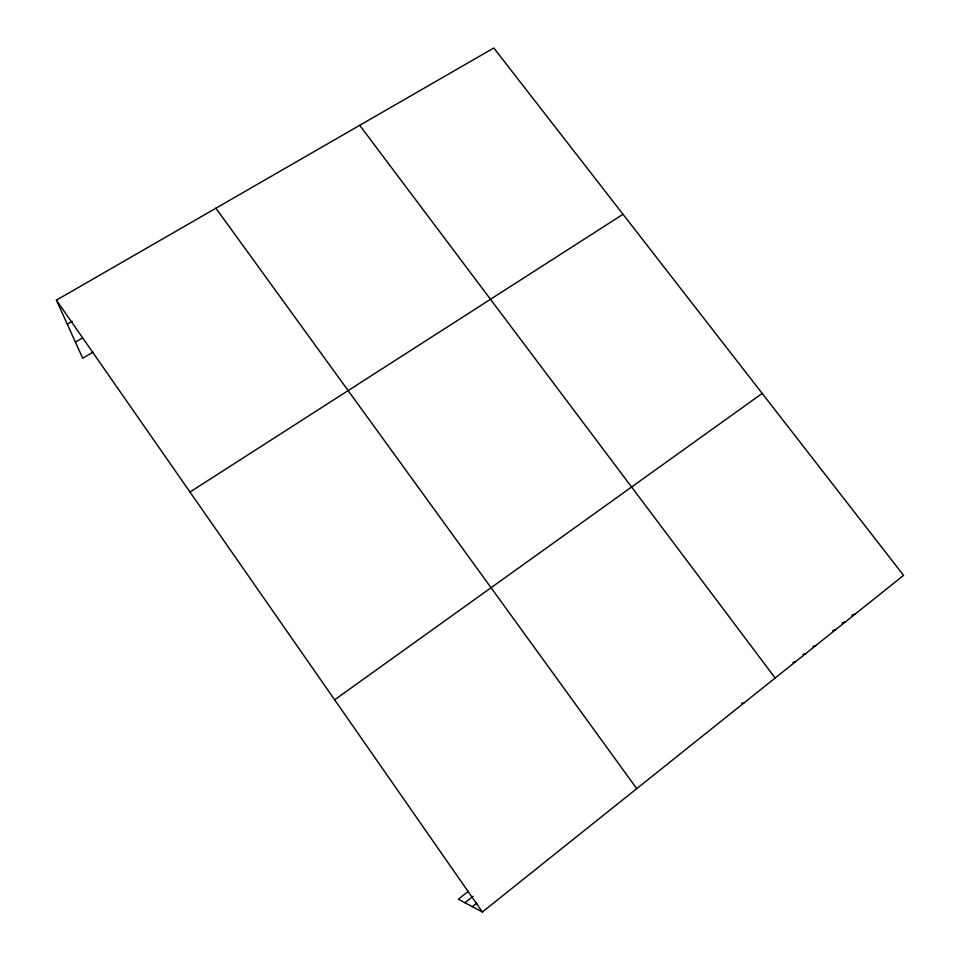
<?xml version="1.0" encoding="UTF-8"?>
<svg xmlns="http://www.w3.org/2000/svg" width="960" height="960" viewBox="0 0 960 960"><rect width="100%" height="100%" fill="white"/><g stroke="black" fill="none" stroke-linecap="round" stroke-linejoin="round"><path stroke-width="1.44" d="M468.48 891.204L458.364 899.208L482.376 912L903.588 575.376L493.812 48L56.412 300.168L82.704 358.236L93.096 352.068M472.368 906.672L476.736 903.204M464.988 902.736L473.148 896.268M334.644 699.804L762.204 393.42M189.996 492.036L623.016 214.284M75.408 342.108L82.596 337.872M67.32 324.24L72.3 321.324M851.784 615.156L855.3 613.956M842.016 622.956L845.484 621.804M832.764 630.624L835.608 629.7M812.928 646.464L815.688 645.624M802.932 654.456L805.632 653.652M792.864 662.484L795.528 661.728M741.708 703.356L744.132 702.804M359.712 125.316L775.152 678.012M215.904 208.224L636.732 788.64M56.412 300.168L482.376 912"/></g></svg>
